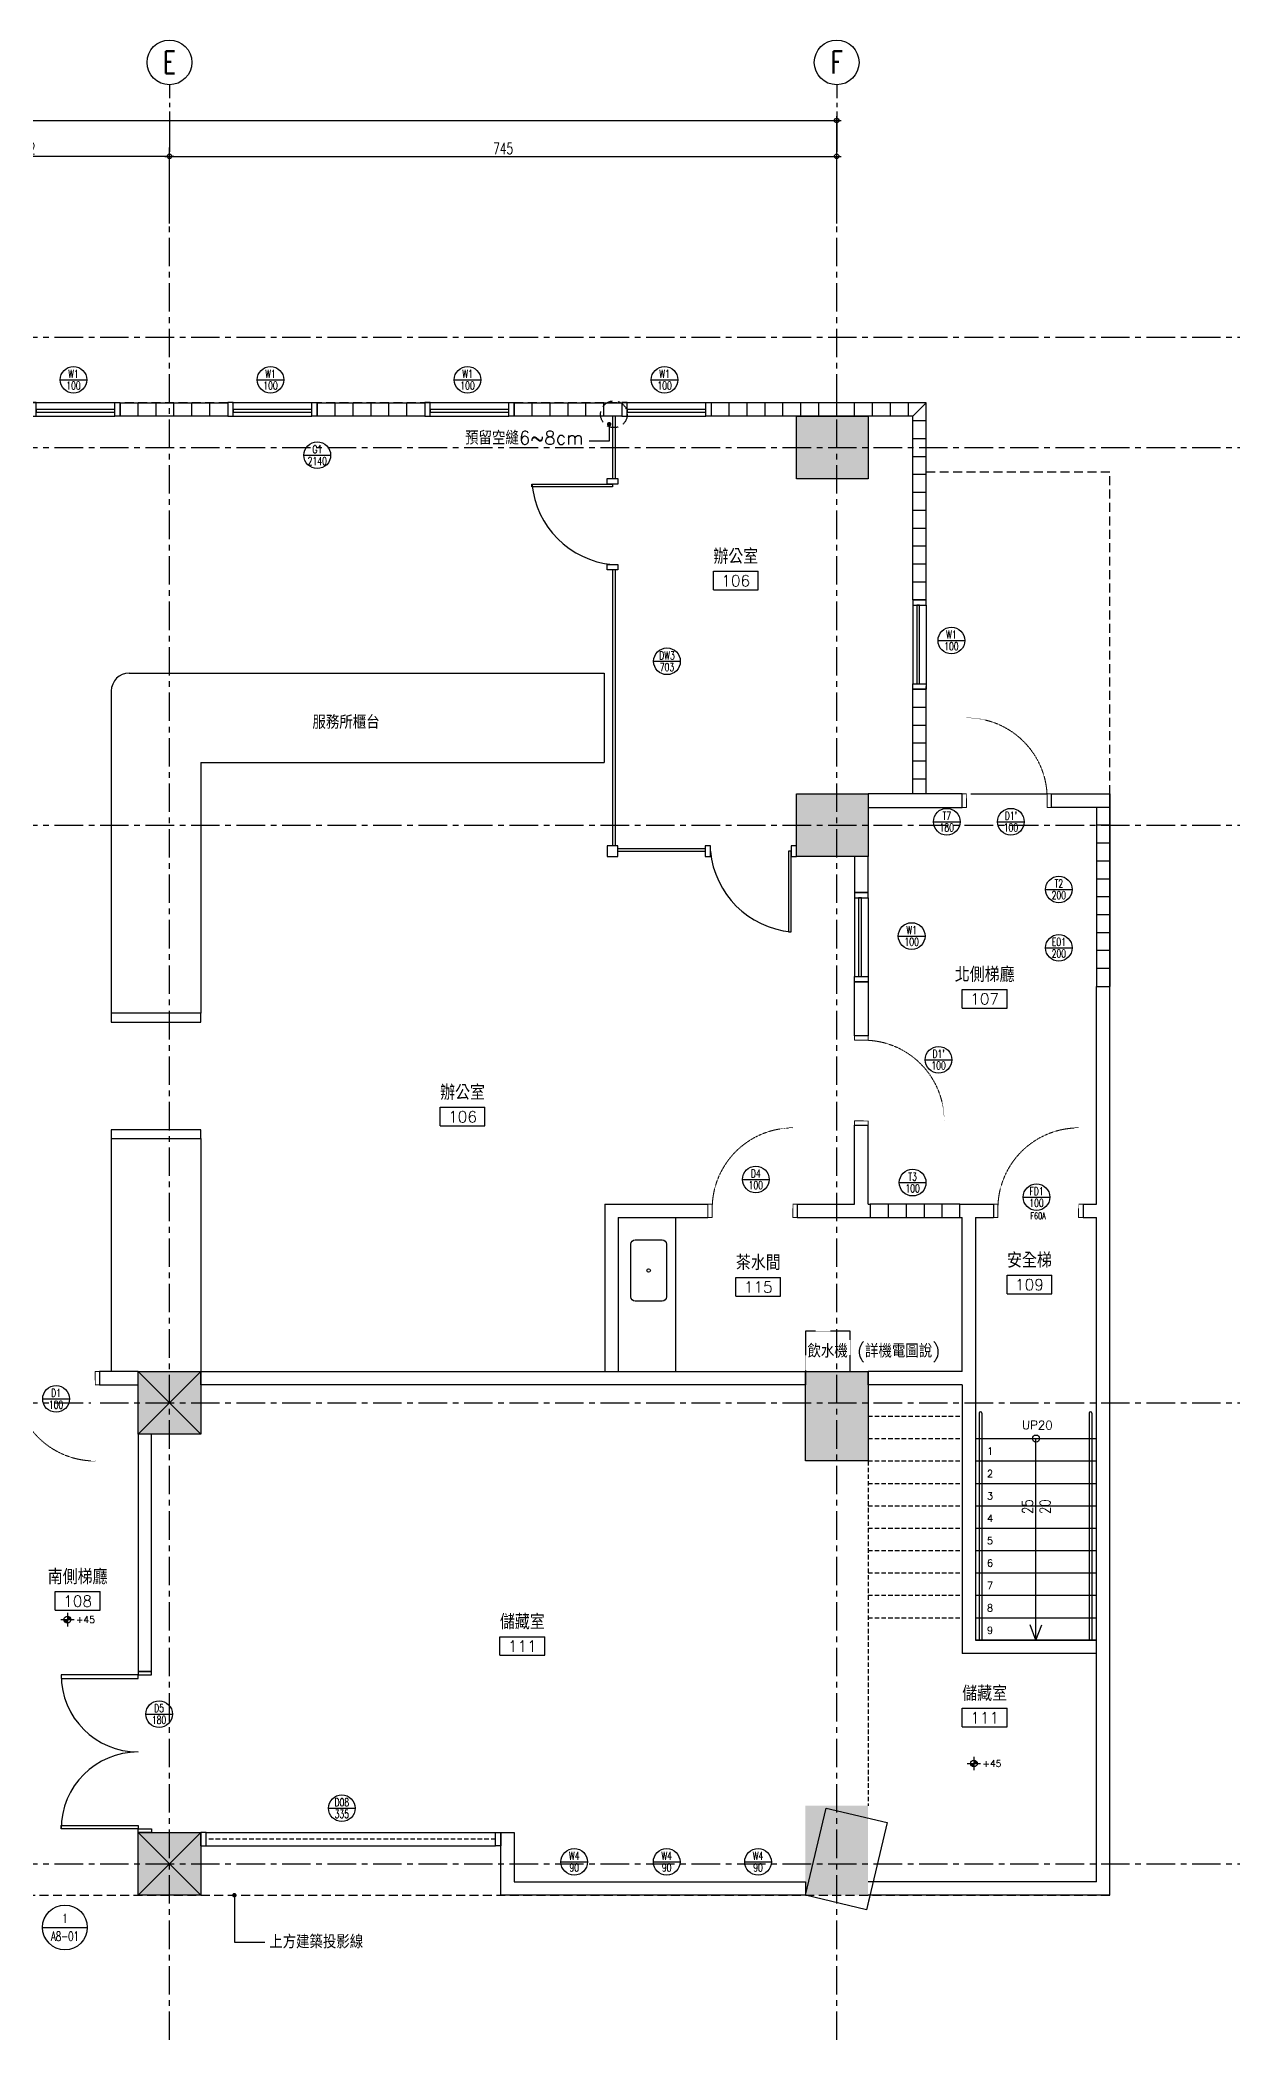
# Model space of a CAD drawing. Header units: millimetres. Extents: x -336 to 3195, y -197 to 2037.
# Drawn here: x 1855 to 3195, y -197 to 2037 of the extents above; entities that cross this region are included whole.
import ezdxf
from ezdxf.enums import TextEntityAlignment as Align

# ---------------------------------------------------------------- set-up
doc = ezdxf.new("R2010")
doc.units = ezdxf.units.MM
doc.set_wipeout_variables(frame=1)
for name, pattern in [('1', [0.375, 0.25, -0.125]), ('CENTER', [50.8, 31.75, -6.35, 6.35, -6.35]), ('DASHED', [0.75, 0.5, -0.25]), ('HIDDEN', [0.375, 0.25, -0.125])]:
    doc.linetypes.add(name, pattern=pattern)
for name, color, linetype in [('0-50', 7, 'Continuous'), ('COR', 1, 'Continuous'), ('DIM(高程)-50', 2, 'Continuous'), ('DIM1', 3, 'Continuous'), ('GRID', 8, 'CENTER'), ('HATCH_COL', 253, 'Continuous'), ('HID', 5, 'HIDDEN'), ('OPEN', 4, 'Continuous'), ('S-DOOR', 4, 'Continuous'), ('STAIR', 4, 'Continuous'), ('STAIR-T', 3, 'Continuous'), ('TEXT', 4, 'Continuous'), ('TEXT-50', 3, 'Continuous'), ('TOIL', 6, 'Continuous'), ('WALL', 2, 'Continuous'), ('WALL1', 2, 'Continuous'), ('WALL2', 3, 'Continuous'), ('WALL3', 4, 'Continuous'), ('空間名稱-50', 3, 'Continuous'), ('窗編文字', 11, 'Continuous')]:
    doc.layers.add(name, color=color, linetype=linetype)
doc.layers.add('A-DOOR', color=2, linetype='Continuous', lineweight=9)
doc.styles.add('AEH', font='romans', dxfattribs={"width": 0.67, "bigfont": 'china'})
doc.styles.add('C1', font='simplex.shx', dxfattribs={"width": 0.7, "bigfont": 'chineset.shx'})
doc.styles.add('CHINA', font='SIMPLEX.shx', dxfattribs={"width": 0.8, "bigfont": 'chineset.shx'})
doc.styles.add('CHINESET', font='simplex.shx', dxfattribs={"bigfont": 'CHINESET.shx'})
doc.styles.get("Standard").update_dxf_attribs({"font": 'arial.ttf'})
doc.styles.add('尺寸', font='simplex.shx', dxfattribs={"width": 0.8, "bigfont": 'china.shx'})
doc.dimstyles.new('DIMCC-50', dxfattribs={"dimscale": 50, "dimtxt": 0.25, "dimasz": 0.1, "dimexe": 0.1, "dimexo": 0.1, "dimgap": 0.05, "dimtad": 1, "dimrnd": 1e-05, "dimdsep": 46, "dimtxsty": 'C1', "dimblk1": 'Cir', "dimblk2": 'Cir', "dimsah": 1, "dimcen": 0.5, "dimclrd": 256, "dimclre": 256, "dimclrt": 2, "dimadec": 0, "dimazin": 0, "dimtfac": 1, "dimtix": 1, "dimtmove": 2, "dimatfit": 3, "dimldrblk": 'DOT', "dimfxl": 1, "dimtolj": 1, "dimtzin": 0, "dimarcsym": 0})

# ---------------------------------------------------------------- blocks, each defined once
blk = doc.blocks.new('_LCol001U')
for p, q in [((0, 1.5), (0, 1.2)), ((0, 1.1), (0, 1)), ((0, 0.9), (0, 0))]:
    blk.add_line(p, q)
blk.add_circle((0, 2), 0.5)
at = {"style": 'C1', "width": 0.7}
blk.add_attdef('GRID', text='', height=0.5, dxfattribs=at).set_placement((0, 2), align=Align.MIDDLE)
blk = doc.blocks.new('Cir')
blk.add_line((-1, 0), (1, 0))
blk.add_circle((0, 0), 0.5)
blk = doc.blocks.new('*D33')
at = {"layer": 'DefPoints', "color": 0, "transparency": 16777216}
for p in [(1678, 202.1), (1678, 122.1), (2000, 122.1)]:
    blk.add_point(p, dxfattribs=at)
at = {"layer": 'DIM1', "lineweight": -2, "transparency": 16777216}
for p, q in [((1678, 127.1), (1678, 207.1)), ((1995, 202.1), (1683, 202.1)), ((2000, 127.1), (2000, 207.1))]:
    blk.add_line(p, q, dxfattribs=at)
at = {"layer": 'DIM1', "lineweight": -2, "transparency": 16777216, "xscale": 5, "yscale": 5, "zscale": 5}
for p, rotation in [((1678, 202.1), 179.9999999999987), ((2000, 202.1), 359.9999999999987)]:
    blk.add_blockref('Cir', p, dxfattribs=dict(at, rotation=rotation))
at = {"layer": 'DIM1', "color": 2, "transparency": 16777216, "insert": (1839, 210.8), "char_height": 12.5, "attachment_point": 5, "style": 'C1'}
blk.add_mtext('\\A1;322', dxfattribs=at)
blk = doc.blocks.new('_Dot')
at = {"color": 0, "linetype": 'ByBlock', "lineweight": -2}
blk.add_line((-0.5, 0), (-1, 0), dxfattribs=at)
at = {"color": 0, "linetype": 'ByBlock', "const_width": 0.5}
blk.add_lwpolyline([(-0.25, 0, 1), (0.25, 0, 1)], format="xyb", close=True, dxfattribs=at)
blk = doc.blocks.new('*D34')
at = {"layer": 'DefPoints', "color": 0, "transparency": 16777216}
for p in [(2745, 202.1), (2000, 122.1), (2745, 122.1)]:
    blk.add_point(p, dxfattribs=at)
at = {"layer": 'DIM1', "lineweight": -2, "transparency": 16777216}
for p, q in [((2000, 127.1), (2000, 207.1)), ((2005, 202.1), (2740, 202.1)), ((2745, 127.1), (2745, 207.1))]:
    blk.add_line(p, q, dxfattribs=at)
at = {"layer": 'DIM1', "lineweight": -2, "transparency": 16777216, "xscale": 5, "yscale": 5, "zscale": 5, "rotation": 180}
blk.add_blockref('Cir', (2000, 202.1), dxfattribs=at)
at = {"layer": 'DIM1', "lineweight": -2, "transparency": 16777216, "xscale": 5, "yscale": 5, "zscale": 5}
blk.add_blockref('Cir', (2745, 202.1), dxfattribs=at)
at = {"layer": 'DIM1', "color": 2, "transparency": 16777216, "insert": (2372.5, 210.8), "char_height": 12.5, "attachment_point": 5, "style": 'C1'}
blk.add_mtext('\\A1;745', dxfattribs=at)
blk = doc.blocks.new('*D35')
at = {"layer": 'DefPoints', "color": 0, "transparency": 16777216}
for p in [(2745, 242.1), (0, 162.1), (2745, 162.1)]:
    blk.add_point(p, dxfattribs=at)
at = {"layer": 'DIM1', "lineweight": -2, "transparency": 16777216}
for p, q in [((0, 167.1), (0, 247.1)), ((2745, 167.1), (2745, 247.1)), ((5, 242.1), (2740, 242.1))]:
    blk.add_line(p, q, dxfattribs=at)
at = {"layer": 'DIM1', "lineweight": -2, "transparency": 16777216, "xscale": 5, "yscale": 5, "zscale": 5, "rotation": 180}
blk.add_blockref('Cir', (0, 242.1), dxfattribs=at)
at = {"layer": 'DIM1', "lineweight": -2, "transparency": 16777216, "xscale": 5, "yscale": 5, "zscale": 5}
blk.add_blockref('Cir', (2745, 242.1), dxfattribs=at)
at = {"layer": 'DIM1', "color": 2, "transparency": 16777216, "insert": (1372.5, 250.8), "char_height": 12.5, "attachment_point": 5, "style": 'C1'}
blk.add_mtext('\\A1;2745', dxfattribs=at)
blk = doc.blocks.new('*U26')
for points in [[(0, -15), (0, 0), (5, 0), (5, -15)], [(95, -15), (95, 0), (100, 0), (100, -15)]]:
    blk.add_lwpolyline(points, close=True)
at = {"color": 4, "linetype": 'HIDDEN'}
blk.add_arc((5, -5), 90, 360, 90, dxfattribs=at)
blk.add_wipeout([(5, -5), (5, 85), (9.5, 85), (9.5, -5)])
blk = doc.blocks.new('_LOPN002')
blk.add_line((1557.9, -266762.5), (1607.9, -266762.5))
blk.add_circle((1582.9, -266762.5), 25)
at = {"layer": '窗編文字', "style": '尺寸', "width": 0.7}
for tag, height, p in [('U', 15, (1582.9, -266751.4)), ('D', 15, (1582.9, -266773.3)), ('60A', 12, (1621.4, -266777.3))]:
    blk.add_attdef(tag, text='', height=height, dxfattribs=at).set_placement(p, align=Align.MIDDLE)
blk = doc.blocks.new('*U23')
at = {"color": 4}
blk.add_wipeout([(0, -15), (100, -15), (100, 0), (0, 0)], dxfattribs=at)
for points in [[(0, -15), (0, 0), (5, 0), (5, -15)], [(95, -15), (95, 0), (100, 0), (100, -15)]]:
    blk.add_lwpolyline(points, close=True)
at = {"color": 4, "linetype": 'HIDDEN'}
blk.add_arc((5, -5), 90, 360, 90, dxfattribs=at)
blk.add_wipeout([(5, -5), (5, 85), (9.5, 85), (9.5, -5)])
blk = doc.blocks.new('180D')
for points in [[(34031.8, 37108.7), (34031.8, 37104.7), (34117.8, 37104.7), (34117.8, 37108.7)], [(34117.8, 37112.7), (34117.8, 37108.7), (34132.8, 37108.7), (34132.8, 37112.7)], [(34031.8, 36936.7), (34031.8, 36940.7), (34117.8, 36940.7), (34117.8, 36936.7)], [(34117.8, 36932.7), (34117.8, 36936.7), (34132.8, 36936.7), (34132.8, 36932.7)]]:
    blk.add_lwpolyline(points, close=True)
for centre, start, end in [((34117.8, 37108.7), 180, 270), ((34117.8, 36936.7), 90, 180)]:
    blk.add_arc(centre, 86, start, end)
blk = doc.blocks.new('樓梯尺寸')
at = {"layer": 'STAIR-T'}
blk.add_line((-26, 0), (26, 0), dxfattribs=at)
at = {"layer": 'STAIR-T', "style": 'C1', "width": 0.8}
for tag, p in [('級深', (-12.7, 3.4)), ('級高', (-12.7, -18.6))]:
    blk.add_attdef(tag, p, '', height=15, dxfattribs=at)
blk = doc.blocks.new('90W')
at = {"layer": 'OPEN'}
for p, q in [((32669.8, 23427.8), (32757.8, 23427.8)), ((32669.8, 23412.8), (32757.8, 23412.8))]:
    blk.add_line(p, q, dxfattribs=at)
for points in [[(32663.8, 23427.8), (32669.8, 23427.8), (32669.8, 23412.8), (32663.8, 23412.8)], [(32669.8, 23423.3), (32757.8, 23423.3), (32757.8, 23420.3), (32669.8, 23420.3)], [(32763.8, 23427.8), (32757.8, 23427.8), (32757.8, 23412.8), (32763.8, 23412.8)]]:
    blk.add_lwpolyline(points, close=True, dxfattribs=at)
blk = doc.blocks.new('_LRNO001')
for p, q in [((-0.5, 0.212), (0.5, 0.212)), ((-0.5, -0.204), (-0.5, 0.212)), ((0.5, -0.204), (0.5, 0.212)), ((-0.5, -0.204), (0.5, -0.204))]:
    blk.add_line(p, q)
at = {"style": 'C1'}
blk.add_attdef('NAME', text='', height=0.192, dxfattribs=at).set_placement((0, 0.22, -0.353), align=Align.BOTTOM_CENTER)
blk.add_attdef('NO', text='', height=0.231, dxfattribs=at).set_placement((0, 0, -0.192), align=Align.MIDDLE)
blk = doc.blocks.new('ELE_MK')
for p, q in [((-1, 0), (1, 0)), ((0, 1), (0, -1))]:
    blk.add_line(p, q)
at = {"const_width": 0.5}
for points in [[(0, -0.25, -0.414214), (-0.25, 0, -1)], [(0, 0.25, -0.414214), (0.25, 0, -1)]]:
    blk.add_lwpolyline(points, format="xyb", dxfattribs=at)
blk.add_circle((0, 0), 0.5)
at = {"style": 'AEH', "width": 0.67, "flags": 12}
blk.add_attdef('ELETAG', text='', height=0.667, dxfattribs=at).set_placement((1.15, 0), align=Align.MIDDLE_LEFT)
blk = doc.blocks.new('SUBD_1')
blk.add_line((-0.5, 0), (0.5, 0))
blk.add_circle((0, 0), 0.5)
at = {"flags": 8}
for tag, p in [('SUBDRAW', (0, 0.1)), ('DRAWING', (0, -0.3))]:
    blk.add_attdef(tag, text='', height=0.167, dxfattribs=at).set_placement(p, align=Align.CENTER)
blk = doc.blocks.new('A$Cf1c4574d')
at = {"layer": 'GRID', "linetype": 'CENTER'}
for p, q in [((2000, -1901.698), (2000, 212.089)), ((2745, -1901.698), (2745, 212.089)), ((-211.007, 0), (3195.306, 0)), ((-211.007, -123), (3195.306, -123)), ((-211.007, -545), (3195.306, -545)), ((-211.007, -1190), (3195.306, -1190)), ((-211.007, -1705), (3195.306, -1705))]:
    blk.add_line(p, q, dxfattribs=at)
at = {"layer": 'TEXT', "xscale": 50, "yscale": 50, "zscale": 50}
for p, values in [((2000, 207.089), {'GRID': 'E'}), ((2745, 207.089), {'GRID': 'F'})]:
    blk.add_blockref('_LCol001U', p, dxfattribs=at).add_auto_attribs(values)
at = {"layer": 'DIM1'}
for p1, p2, distance, picture, middle in [((0, 162.089), (2745, 162.089), 80, '*D35', (1372.5, 250.839)), ((2000, 122.089), (1678, 122.089), -80, '*D33', (1839, 210.839)), ((2000, 122.089), (2745, 122.089), 80, '*D34', (2372.5, 210.839))]:
    dim = blk.add_aligned_dim(p1=p1, p2=p2, distance=distance, dimstyle='DIMCC-50', dxfattribs=at)
    dim.commit()
    dim.dimension.update_dxf_attribs({"geometry": picture, "text_midpoint": middle})

msp = doc.modelspace()

# ---------------------------------------------------------------- linework, layer by layer
at = {"color": 4, "linetype": '1'}
msp.add_lwpolyline([(2760.021, 595), (2710.021, 595), (2710.021, 550), (2760.021, 550)], close=True, dxfattribs=at)
at = {"layer": 'COR'}
for points in [[(2700.021, 1617), (2780.021, 1617), (2780.021, 1547), (2700.021, 1547)], [(2700.021, 1195), (2780.021, 1195), (2780.021, 1125), (2700.021, 1125)], [(1965.021, 550), (2035.021, 550), (2035.021, 480), (1965.021, 480)], [(2710.021, 550), (2780.021, 550), (2780.021, 450), (2710.021, 450)], [(2733.185, 62.28), (2801.281, 46.065), (2778.117, -51.215), (2710.021, -35)], [(1965.021, 35), (2035.021, 35), (2035.021, -35), (1965.021, -35)]]:
    msp.add_lwpolyline(points, close=True, dxfattribs=at)
at = {"layer": 'DefPoints'}
for p, q in [((1965.021, 550), (2035.021, 480)), ((2035.021, 550), (1965.021, 480)), ((1965.021, 35), (2035.021, -35)), ((2035.021, 35), (1965.021, -35))]:
    msp.add_line(p, q, dxfattribs=at)
at = {"layer": 'HID', "linetype": 'DASHED', "ltscale": 20}
msp.add_lwpolyline([(-35.016, 1740), (-35.016, 480), (1209.984, 480), (1209.984, -35), (3050, -35), (3050, 1554.5), (2845.021, 1554.5), (2845.021, 1632), (1650.442, 1632), (1650.442, 1732.5), (894.984, 1732.5), (894.984, 1740)], close=True, dxfattribs=at)
at = {"layer": 'OPEN'}
for p, q in [((1965.021, 1617), (1965.021, 1632)), ((1985.021, 1617), (1985.021, 1632)), ((2005.021, 1617), (2005.021, 1632)), ((2025.021, 1617), (2025.021, 1632)), ((2045.021, 1617), (2045.021, 1632)), ((2185.021, 1617), (2185.021, 1632)), ((2205.021, 1617), (2205.021, 1632)), ((2225.021, 1617), (2225.021, 1632)), ((2245.021, 1617), (2245.021, 1632)), ((2265.021, 1617), (2265.021, 1632)), ((2405.021, 1617), (2405.021, 1632)), ((2425.021, 1617), (2425.021, 1632)), ((2445.021, 1617), (2445.021, 1632)), ((2465.021, 1617), (2465.021, 1632)), ((2485.021, 1617), (2485.021, 1632)), ((2625.021, 1617), (2625.021, 1632)), ((2645.021, 1617), (2645.021, 1632)), ((2665.021, 1617), (2665.021, 1632)), ((2685.021, 1617), (2685.021, 1632)), ((2705.021, 1617), (2705.021, 1632)), ((2725.021, 1617), (2725.021, 1632)), ((2745.021, 1617), (2745.021, 1632)), ((2765.021, 1617), (2765.021, 1632)), ((2785.021, 1617), (2785.021, 1632)), ((2805.021, 1617), (2805.021, 1632)), ((2825.021, 1617), (2825.021, 1632)), ((2830.021, 1617), (2845.021, 1632)), ((2830.021, 1612), (2845.021, 1612)), ((2830.021, 1592), (2845.021, 1592)), ((2830.021, 1572), (2845.021, 1572)), ((2830.021, 1552), (2845.021, 1552)), ((2830.021, 1532), (2845.021, 1532)), ((2830.021, 1512), (2845.021, 1512)), ((2830.021, 1492), (2845.021, 1492)), ((2830.021, 1472), (2845.021, 1472)), ((2830.021, 1452), (2845.021, 1452)), ((2830.021, 1432), (2845.021, 1432)), ((2830.021, 1406), (2830.021, 1318)), ((2845.021, 1406), (2845.021, 1318)), ((2830.021, 1292), (2845.021, 1292)), ((2830.021, 1272), (2845.021, 1272)), ((2830.021, 1252), (2845.021, 1252)), ((2830.021, 1232), (2845.021, 1232)), ((3050, 1160), (3035, 1160)), ((3050, 1140), (3035, 1140)), ((3050, 1120), (3035, 1120)), ((3050, 1100), (3035, 1100)), ((2765.021, 1079), (2765.021, 991)), ((2780.021, 1079), (2780.021, 991)), ((3050, 1080), (3035, 1080)), ((3049.999, 1059.999), (3034.999, 1059.999)), ((3050, 1039.999), (3035, 1039.999)), ((3050, 1019.999), (3035, 1019.999)), ((3050, 999.999), (3035, 999.999)), ((2802.521, 737), (2802.521, 722)), ((2822.521, 737), (2822.521, 722)), ((2842.521, 737), (2842.521, 722)), ((2862.521, 737), (2862.521, 722)), ((2041.021, 35), (2364.021, 35)), ((2041.021, 20), (2364.021, 20))]:
    msp.add_line(p, q, dxfattribs=at)
at = {"layer": 'OPEN', "linetype": 'Continuous'}
for p, q in [((2494.684, 1617), (2494.684, 1547.173)), ((2497.684, 1617), (2497.684, 1547.173)), ((2494.684, 1445.173), (2494.684, 1137)), ((2497.684, 1445.173), (2497.684, 1137)), ((2500.684, 1134), (2598.021, 1134)), ((2500.684, 1131), (2598.021, 1131))]:
    msp.add_line(p, q, dxfattribs=at)
at = {"layer": 'OPEN', "linetype": 'DASHED', "ltscale": 10}
msp.add_line((2364.021, 27.5), (2041.021, 27.5), dxfattribs=at)
at = {"layer": 'OPEN', "linetype": 'Continuous'}
for points in [[(2488.684, 1541.173), (2488.684, 1547.173), (2500.684, 1547.173), (2500.684, 1541.173)], [(2404.684, 1538.173), (2404.684, 1541.173), (2494.684, 1541.173), (2494.684, 1538.173)], [(2488.684, 1445.173), (2488.684, 1451.173), (2500.684, 1451.173), (2500.684, 1445.173)], [(2488.684, 1125), (2500.684, 1125), (2500.684, 1137), (2488.684, 1137)], [(2598.021, 1125), (2604.021, 1125), (2604.021, 1137), (2598.021, 1137)], [(2691.021, 1041), (2694.021, 1041), (2694.021, 1131), (2691.021, 1131)], [(2694.021, 1125), (2700.021, 1125), (2700.021, 1137), (2694.021, 1137)]]:
    msp.add_lwpolyline(points, close=True, dxfattribs=at)
at = {"layer": 'OPEN'}
for points in [[(2830.021, 1412), (2830.021, 1406), (2845.021, 1406), (2845.021, 1412)], [(2834.521, 1405.989), (2834.521, 1318.002), (2837.521, 1318), (2837.521, 1405.987)], [(2830.021, 1312), (2830.021, 1318), (2845.021, 1318), (2845.021, 1312)], [(2765.021, 1085), (2765.021, 1079), (2780.021, 1079), (2780.021, 1085)], [(2769.521, 1078.989), (2769.521, 991.002), (2772.521, 991), (2772.521, 1078.987)], [(2765.021, 985), (2765.021, 991), (2780.021, 991), (2780.021, 985)], [(2035.021, 20), (2041.021, 20), (2041.021, 35), (2035.021, 35)], [(2370.021, 20), (2364.021, 20), (2364.021, 35), (2370.021, 35)]]:
    msp.add_lwpolyline(points, close=True, dxfattribs=at)
at = {"layer": 'OPEN', "linetype": 'Continuous'}
for centre in [(2504.284, 1550.773), (2703.621, 1140.6)]:
    msp.add_arc(centre, 100.061, 185.505238, 264.494762, dxfattribs=at)
at = {"layer": 'STAIR', "linetype": 'DASHED', "ltscale": 10}
for p, q in [((2780.021, 500), (2885.021, 500)), ((2780.021, 475), (2885.021, 475)), ((2780.021, 450), (2780.021, 65)), ((2780.021, 450), (2885.021, 450)), ((2780.021, 425), (2885.021, 425)), ((2780.021, 400), (2885.021, 400)), ((2780.021, 375), (2885.021, 375)), ((2780.021, 350), (2885.021, 350)), ((2780.021, 325), (2885.021, 325)), ((2780.021, 300), (2885.021, 300)), ((2780.021, 275), (2885.021, 275))]:
    msp.add_line(p, q, dxfattribs=at)
at = {"layer": 'STAIR'}
for p, q in [((2904, 503.5), (2904, 250)), ((2907, 503.5), (2907, 250)), ((3027, 503.5), (3027, 250)), ((3030, 503.5), (3030, 250)), ((2900.021, 475), (3035, 475)), ((2900.021, 450), (3035, 450)), ((2900.021, 425), (3035, 425)), ((2900.021, 375), (3035, 375)), ((2900.021, 350), (3035, 350)), ((2900.021, 325), (3035, 325)), ((2900.021, 300), (3035, 300)), ((2900.021, 275), (3035, 275))]:
    msp.add_line(p, q, dxfattribs=at)
for centre in [(2905.5, 503.5), (3028.5, 503.5)]:
    msp.add_arc(centre, 1.5, 0, 180, dxfattribs=at)
at = {"layer": 'TEXT-50'}
for p, q in [((2967.511, 250), (2967.511, 475)), ((2900.021, 400), (3035, 400)), ((2967.511, 250), (2960.964, 266.932)), ((2967.511, 250), (2974.057, 266.932))]:
    msp.add_line(p, q, dxfattribs=at)
msp.add_circle((2967.511, 475), 4, dxfattribs=at)
at = {"layer": 'TOIL', "color": 6, "ltscale": 0.1}
for p, q in [((1955.021, 1330), (2485.358, 1330)), ((2485.358, 1330), (2485.358, 1230)), ((1935.021, 1310), (1935.021, 950)), ((2035.021, 1230), (2035.021, 950)), ((2035.021, 1230), (2485.358, 1230)), ((1935.021, 810), (1935.021, 550)), ((2035.021, 810), (2035.021, 550)), ((2565.021, 722), (2565.021, 550))]:
    msp.add_line(p, q, dxfattribs=at)
at = {"layer": 'TOIL'}
msp.add_lwpolyline([(2550.021, 628.413), (2520.021, 628.413, -0.41421356), (2515.021, 633.413), (2515.021, 692, -0.41421356), (2520.021, 697), (2550.021, 697, -0.41421356), (2555.021, 692), (2555.021, 633.413, -0.41421356)], format="xyb", close=True, dxfattribs=at)
msp.add_circle((2535.021, 662.707), 2, dxfattribs=at)
at = {"layer": 'TOIL', "color": 6, "ltscale": 0.1}
msp.add_arc((1955.021, 1310), 20, 90, 180, dxfattribs=at)
at = {"layer": 'WALL'}
for p, q in [((3035, 737), (3035, 980)), ((3035, 980), (3050, 980)), ((3050, -35), (3050, 980)), ((2486.021, 737), (2601.021, 737)), ((2486.021, 737), (2486.021, 550)), ((2501.021, 722), (2601.021, 722)), ((2501.021, 722), (2501.021, 550)), ((2601.021, 737), (2601.021, 722)), ((2701.021, 737), (2765.021, 737)), ((2701.021, 737), (2701.021, 722)), ((2701.021, 722), (2782.521, 722)), ((2780.021, 737), (2782.521, 737)), ((2782.521, 737), (2782.521, 722)), ((2882.521, 722), (2882.521, 737)), ((2882.521, 737), (2920.021, 737)), ((2882.521, 722), (2885.021, 722)), ((2885.021, 550), (2885.021, 722)), ((2900.021, 722), (2900.021, 250)), ((2900.021, 722), (2920.021, 722)), ((2920.021, 737), (2920.021, 722)), ((3035, -20), (3035, 722)), ((2885.021, 550), (2780.021, 550)), ((2780.021, 535), (2780.021, 550)), ((2885.021, 535), (2780.021, 535)), ((2885.021, 535), (2885.021, 235)), ((3035, 250), (2900.021, 250)), ((2900.021, 250), (3035, 250)), ((3035, 235), (2885.021, 235)), ((3035, -20), (2780.021, -20)), ((2781.592, -36.623), (2778.117, -51.215)), ((3050, -35), (2780.021, -35))]:
    msp.add_line(p, q, dxfattribs=at)
msp.add_lwpolyline([(2830.021, 1195), (2780.021, 1195), (2780.021, 1180), (2885.021, 1180), (2885.021, 1195), (2845.021, 1195), (2845.021, 1195), (2830.021, 1195), (2830.021, 1195)], dxfattribs=at)
for points in [[(2765.021, 1085), (2780.021, 1085), (2780.021, 1125), (2765.021, 1125)], [(2035.021, 550), (2710.021, 550), (2710.021, 535), (2035.021, 535)], [(1965.021, 215), (1980.021, 215), (1980.021, 480), (1965.021, 480)], [(2385.021, -20), (2710.021, -20), (2710.021, -35), (2370.021, -35), (2370.021, 35), (2385.021, 35)]]:
    msp.add_lwpolyline(points, close=True, dxfattribs=at)
at = {"layer": 'WALL1', "linetype": 'Continuous'}
msp.add_line((3035, 980), (3050, 980), dxfattribs=at)
at = {"layer": 'WALL2'}
for points in [[(1935.021, 940), (2035.021, 940), (2035.021, 950), (1935.021, 950)], [(1935.021, 810), (2035.021, 810), (2035.021, 820), (1935.021, 820)]]:
    msp.add_lwpolyline(points, close=True, dxfattribs=at)
at = {"layer": 'WALL2', "linetype": '1', "ltscale": 50}
msp.add_circle((2496.253, 1619.083), 14.93, dxfattribs=at)
at = {"layer": 'WALL3'}
for p, q in [((2845.021, 1632), (2605.021, 1632)), ((2605.021, 1632), (2605.021, 1617)), ((2830.021, 1617), (2605.021, 1617)), ((2882.521, 737), (2782.521, 737)), ((2782.521, 722), (2882.521, 722))]:
    msp.add_line(p, q, dxfattribs=at)
at = {"layer": 'WALL3', "linetype": 'Continuous'}
for p, q in [((2845.021, 1412), (2845.021, 1632)), ((2830.021, 1412), (2830.021, 1617)), ((2830.021, 1412), (2845.021, 1412)), ((2830.021, 1195), (2830.021, 1315)), ((2830.021, 1312), (2845.021, 1312)), ((2845.021, 1195), (2845.021, 1315)), ((2830.021, 1212), (2845.021, 1212)), ((2890.021, 1195), (2980.021, 1195)), ((3050, -20), (3050, 1195)), ((3035, 1180), (3035, 980)), ((3050, 1180), (3050, 980)), ((2765.021, 1085), (2780.021, 1085)), ((2765.021, 985), (2780.021, 985)), ((2035.021, 20), (2035.021, 35)), ((2370.021, 20), (2370.021, 35))]:
    msp.add_line(p, q, dxfattribs=at)
at = {"layer": 'WALL3'}
for points in [[(1945.021, 1632), (2065.021, 1632), (2065.021, 1617), (1945.021, 1617)], [(2165.021, 1632), (2285.021, 1632), (2285.021, 1617), (2165.021, 1617)], [(2385.021, 1632), (2505.021, 1632), (2505.021, 1617), (2385.021, 1617)]]:
    msp.add_lwpolyline(points, close=True, dxfattribs=at)

# ---------------------------------------------------------------- block references
at = {"layer": '0-50'}
msp.add_blockref('A$Cf1c4574d', (0, 1705), dxfattribs=at)
at = {"layer": 'DIM(高程)-50'}
ref = msp.add_blockref('ELE_MK', (1886.04, 272.806, -9.615), dxfattribs=dict(at, xscale=7.5, yscale=7.5, zscale=7.5))
ref.add_attrib('ELETAG', '+45', dxfattribs={"layer": '0', "height": 7.5, "style": 'C1', "flags": 12}).set_placement((1895.602, 272.806, -9.615), align=Align.MIDDLE_LEFT)
ref = msp.add_blockref('ELE_MK', (2898.217, 112.08), dxfattribs=dict(at, xscale=7.5, yscale=7.5, zscale=7.5))
ref.add_attrib('ELETAG', '+45', dxfattribs={"layer": '0', "height": 7.5, "style": 'C1', "flags": 12}).set_placement((2907.78, 112.08), align=Align.MIDDLE_LEFT)
at = {"layer": 'OPEN', "xscale": -1, "rotation": 180}
for p in [(-30818.791, 25044.839), (-30598.791, 25044.839), (-30378.791, 25044.839), (-30158.791, 25044.839)]:
    msp.add_blockref('90W', p, dxfattribs=at)
at = {"layer": 'OPEN'}
msp.add_blockref('180D', (-32152.747, -36897.698), dxfattribs=at)
at = {"layer": 'S-DOOR'}
ref = msp.add_blockref('_LOPN002', (949.825, 160579.911), dxfattribs=dict(at, xscale=0.5957446808507162, yscale=0.5957446808507162, zscale=0.5957446808507162))
ref.add_attrib('U', 'W1', dxfattribs={"layer": '窗編文字', "color": 0, "height": 8.9362, "style": 'C1', "width": 0.7}).set_placement((1892.821, 1664.206), align=Align.MIDDLE)
ref.add_attrib('D', '100', dxfattribs={"layer": '窗編文字', "color": 0, "height": 8.9362, "style": 'C1', "width": 0.7}).set_placement((1892.821, 1651.144), align=Align.MIDDLE)
ref = msp.add_blockref('_LOPN002', (1169.825, 160579.911), dxfattribs=dict(at, xscale=0.5957446808507162, yscale=0.5957446808507162, zscale=0.5957446808507162))
ref.add_attrib('U', 'W1', dxfattribs={"layer": '窗編文字', "color": 0, "height": 8.9362, "style": 'C1', "width": 0.7}).set_placement((2112.821, 1664.206), align=Align.MIDDLE)
ref.add_attrib('D', '100', dxfattribs={"layer": '窗編文字', "color": 0, "height": 8.9362, "style": 'C1', "width": 0.7}).set_placement((2112.821, 1651.144), align=Align.MIDDLE)
ref = msp.add_blockref('_LOPN002', (1389.825, 160579.911), dxfattribs=dict(at, xscale=0.5957446808507162, yscale=0.5957446808507162, zscale=0.5957446808507162))
ref.add_attrib('U', 'W1', dxfattribs={"layer": '窗編文字', "color": 0, "height": 8.9362, "style": 'C1', "width": 0.7}).set_placement((2332.821, 1664.206), align=Align.MIDDLE)
ref.add_attrib('D', '100', dxfattribs={"layer": '窗編文字', "color": 0, "height": 8.9362, "style": 'C1', "width": 0.7}).set_placement((2332.821, 1651.144), align=Align.MIDDLE)
ref = msp.add_blockref('_LOPN002', (1609.825, 160579.911), dxfattribs=dict(at, xscale=0.5957446808507162, yscale=0.5957446808507162, zscale=0.5957446808507162))
ref.add_attrib('U', 'W1', dxfattribs={"layer": '窗編文字', "color": 0, "height": 8.9362, "style": 'C1', "width": 0.7}).set_placement((2552.821, 1664.206), align=Align.MIDDLE)
ref.add_attrib('D', '100', dxfattribs={"layer": '窗編文字', "color": 0, "height": 8.9362, "style": 'C1', "width": 0.7}).set_placement((2552.821, 1651.144), align=Align.MIDDLE)
ref = msp.add_blockref('_LOPN002', (1222.025, 160495.629), dxfattribs=dict(at, xscale=0.5957446808507162, yscale=0.5957446808507162, zscale=0.5957446808507162))
ref.add_attrib('U', 'G1', dxfattribs={"layer": '窗編文字', "color": 0, "height": 8.9362, "style": 'C1', "width": 0.7}).set_placement((2165.021, 1579.924), align=Align.MIDDLE)
ref.add_attrib('D', '2140', dxfattribs={"layer": '窗編文字', "color": 0, "height": 8.9362, "style": 'C1', "width": 0.7}).set_placement((2165.021, 1566.862), align=Align.MIDDLE)
ref = msp.add_blockref('_LOPN002', (1930.059, 160288.656), dxfattribs=dict(at, xscale=0.5957446808507162, yscale=0.5957446808507162, zscale=0.5957446808507162))
ref.add_attrib('U', 'W1', dxfattribs={"layer": '窗編文字', "color": 0, "height": 8.9362, "style": 'C1', "width": 0.7}).set_placement((2873.055, 1372.951), align=Align.MIDDLE)
ref.add_attrib('D', '100', dxfattribs={"layer": '窗編文字', "color": 0, "height": 8.9362, "style": 'C1', "width": 0.7}).set_placement((2873.055, 1359.889), align=Align.MIDDLE)
ref = msp.add_blockref('_LOPN002', (1612.507, 160265.475), dxfattribs=dict(at, xscale=0.5957446808507162, yscale=0.5957446808507162, zscale=0.5957446808507162))
ref.add_attrib('U', 'DW3', dxfattribs={"layer": '窗編文字', "color": 0, "height": 8.9362, "style": 'C1', "width": 0.7}).set_placement((2555.503, 1349.77), align=Align.MIDDLE)
ref.add_attrib('D', '703', dxfattribs={"layer": '窗編文字', "color": 0, "height": 8.9362, "style": 'C1', "width": 0.7}).set_placement((2555.503, 1336.708), align=Align.MIDDLE)
ref = msp.add_blockref('_LOPN002', (2050.031, 160010.705), dxfattribs=dict(at, xscale=0.5957446808507162, yscale=0.5957446808507162, zscale=0.5957446808507162))
ref.add_attrib('U', 'T2', dxfattribs={"layer": '窗編文字', "color": 0, "height": 8.9362, "style": 'C1', "width": 0.7}).set_placement((2993.027, 1095), align=Align.MIDDLE)
ref.add_attrib('D', '200', dxfattribs={"layer": '窗編文字', "color": 0, "height": 8.9362, "style": 'C1', "width": 0.7}).set_placement((2993.027, 1081.938), align=Align.MIDDLE)
ref = msp.add_blockref('_LOPN002', (1885.705, 159958.64), dxfattribs=dict(at, xscale=0.5957446808507162, yscale=0.5957446808507162, zscale=0.5957446808507162))
ref.add_attrib('U', 'W1', dxfattribs={"layer": '窗編文字', "color": 0, "height": 8.9362, "style": 'C1', "width": 0.7}).set_placement((2828.701, 1042.935), align=Align.MIDDLE)
ref.add_attrib('D', '100', dxfattribs={"layer": '窗編文字', "color": 0, "height": 8.9362, "style": 'C1', "width": 0.7}).set_placement((2828.701, 1029.874), align=Align.MIDDLE)
ref = msp.add_blockref('_LOPN002', (2050.031, 159945.486), dxfattribs=dict(at, xscale=0.5957446808507162, yscale=0.5957446808507162, zscale=0.5957446808507162))
ref.add_attrib('U', 'E01', dxfattribs={"layer": '窗編文字', "color": 0, "height": 8.9362, "style": 'C1', "width": 0.7}).set_placement((2993.027, 1029.781), align=Align.MIDDLE)
ref.add_attrib('D', '200', dxfattribs={"layer": '窗編文字', "color": 0, "height": 8.9362, "style": 'C1', "width": 0.7}).set_placement((2993.027, 1016.719), align=Align.MIDDLE)
ref = msp.add_blockref('_LOPN002', (1886.777, 159683.254), dxfattribs=dict(at, xscale=0.5957446808507162, yscale=0.5957446808507162, zscale=0.5957446808507162))
ref.add_attrib('U', 'T3', dxfattribs={"layer": '窗編文字', "color": 0, "height": 8.9362, "style": 'C1', "width": 0.7}).set_placement((2829.773, 767.549), align=Align.MIDDLE)
ref.add_attrib('D', '100', dxfattribs={"layer": '窗編文字', "color": 0, "height": 8.9362, "style": 'C1', "width": 0.7}).set_placement((2829.773, 754.487), align=Align.MIDDLE)
ref = msp.add_blockref('_LOPN002', (1045.393, 159089.608), dxfattribs=dict(at, xscale=0.5957446808507162, yscale=0.5957446808507162, zscale=0.5957446808507162))
ref.add_attrib('U', 'D5', dxfattribs={"layer": '窗編文字', "color": 0, "height": 8.9362, "style": 'C1', "width": 0.7}).set_placement((1988.389, 173.903), align=Align.MIDDLE)
ref.add_attrib('D', '180', dxfattribs={"layer": '窗編文字', "color": 0, "height": 8.9362, "style": 'C1', "width": 0.7}).set_placement((1988.389, 160.841), align=Align.MIDDLE)
ref = msp.add_blockref('_LOPN002', (1249.466, 158984.487), dxfattribs=dict(at, xscale=0.5957446808507162, yscale=0.5957446808507162, zscale=0.5957446808507162))
ref.add_attrib('U', 'D08', dxfattribs={"layer": '窗編文字', "color": 0, "height": 8.9362, "style": 'C1', "width": 0.7}).set_placement((2192.462, 68.782), align=Align.MIDDLE)
ref.add_attrib('D', '335', dxfattribs={"layer": '窗編文字', "color": 0, "height": 8.9362, "style": 'C1', "width": 0.7}).set_placement((2192.462, 55.72), align=Align.MIDDLE)
ref = msp.add_blockref('_LOPN002', (1508.957, 158924.591), dxfattribs=dict(at, xscale=0.5957446808507162, yscale=0.5957446808507162, zscale=0.5957446808507162))
ref.add_attrib('U', 'W4', dxfattribs={"layer": '窗編文字', "color": 0, "height": 8.9362, "style": 'C1', "width": 0.7}).set_placement((2451.952, 8.886), align=Align.MIDDLE)
ref.add_attrib('D', '90', dxfattribs={"layer": '窗編文字', "color": 0, "height": 8.9362, "style": 'C1', "width": 0.7}).set_placement((2451.952, -4.176), align=Align.MIDDLE)
ref = msp.add_blockref('_LOPN002', (1612.162, 158924.591), dxfattribs=dict(at, xscale=0.5957446808507162, yscale=0.5957446808507162, zscale=0.5957446808507162))
ref.add_attrib('U', 'W4', dxfattribs={"layer": '窗編文字', "color": 0, "height": 8.9362, "style": 'C1', "width": 0.7}).set_placement((2555.158, 8.886), align=Align.MIDDLE)
ref.add_attrib('D', '90', dxfattribs={"layer": '窗編文字', "color": 0, "height": 8.9362, "style": 'C1', "width": 0.7}).set_placement((2555.158, -4.176), align=Align.MIDDLE)
ref = msp.add_blockref('_LOPN002', (1714.168, 158924.591), dxfattribs=dict(at, xscale=0.5957446808507162, yscale=0.5957446808507162, zscale=0.5957446808507162))
ref.add_attrib('U', 'W4', dxfattribs={"layer": '窗編文字', "color": 0, "height": 8.9362, "style": 'C1', "width": 0.7}).set_placement((2657.164, 8.886), align=Align.MIDDLE)
ref.add_attrib('D', '90', dxfattribs={"layer": '窗編文字', "color": 0, "height": 8.9362, "style": 'C1', "width": 0.7}).set_placement((2657.164, -4.176), align=Align.MIDDLE)
at = {"layer": 'TEXT-50'}
ref = msp.add_blockref('樓梯尺寸', (2967.511, 399), dxfattribs=dict(at, rotation=90))
ref.add_attrib('級深', '25', dxfattribs={"layer": 'STAIR-T', "height": 12, "rotation": 90, "style": 'C1', "width": 0.8}).set_placement((2964.135, 399), align=Align.CENTER)
ref.add_attrib('級高', '20', dxfattribs={"layer": 'STAIR-T', "height": 12, "rotation": 90, "style": 'C1', "width": 0.8}).set_placement((2983.635, 399), align=Align.CENTER)
ref = msp.add_blockref('SUBD_1', (1883.257, -71.017), dxfattribs=dict(at, xscale=50, yscale=50, zscale=50))
ref.add_attrib('DRAWING', 'A8-01', dxfattribs={"layer": '0', "height": 10.4167, "style": 'AEH', "width": 0.67, "flags": 8}).set_placement((1883.257, -86.017), align=Align.CENTER)
ref.add_attrib('SUBDRAW', '1', dxfattribs={"layer": '0', "height": 10.417, "style": 'AEH', "width": 0.67, "flags": 8}).set_placement((1883.257, -66.017), align=Align.CENTER)
at = {"layer": '空間名稱-50'}
ref = msp.add_blockref('_LRNO001', (2632.293, 1433.082, -9.615), dxfattribs=dict(at, xscale=50, yscale=50, zscale=50))
ref.add_attrib('NO', '106', dxfattribs={"layer": '0', "height": 12.5, "style": 'CHINESET'}).set_placement((2632.293, 1433.082, -19.231), align=Align.MIDDLE)
ref.add_attrib('NAME', '辦公室', dxfattribs={"layer": '0', "height": 16.6667, "style": 'CHINESET'}).set_placement((2632.293, 1446.946, -9.615), align=Align.BOTTOM_CENTER)
ref = msp.add_blockref('_LRNO001', (2910.223, 966.067, -9.615), dxfattribs=dict(at, xscale=50, yscale=50, zscale=50))
ref.add_attrib('NO', '107', dxfattribs={"layer": '0', "height": 12.5, "style": 'CHINESET'}).set_placement((2910.223, 966.067, -19.231), align=Align.MIDDLE)
ref.add_attrib('NAME', '北側梯廳', dxfattribs={"layer": '0', "height": 16.6667, "style": 'CHINESET'}).set_placement((2910.223, 979.931, -9.615), align=Align.BOTTOM_CENTER)
ref = msp.add_blockref('_LRNO001', (2327.218, 834.426, -9.615), dxfattribs=dict(at, xscale=50, yscale=50, zscale=50))
ref.add_attrib('NO', '106', dxfattribs={"layer": '0', "height": 12.5, "style": 'CHINESET'}).set_placement((2327.218, 834.426, -19.231), align=Align.MIDDLE)
ref.add_attrib('NAME', '辦公室', dxfattribs={"layer": '0', "height": 16.6667, "style": 'CHINESET'}).set_placement((2327.218, 848.29, -9.615), align=Align.BOTTOM_CENTER)
ref = msp.add_blockref('_LRNO001', (2657.415, 644.261, -9.615), dxfattribs=dict(at, xscale=50, yscale=50, zscale=50))
ref.add_attrib('NO', '115', dxfattribs={"layer": '0', "height": 12.5, "style": 'CHINESET'}).set_placement((2657.415, 644.261, -19.231), align=Align.MIDDLE)
ref.add_attrib('NAME', '茶水間', dxfattribs={"layer": '0', "height": 16.6667, "style": 'CHINESET'}).set_placement((2657.415, 658.125, -9.615), align=Align.BOTTOM_CENTER)
ref = msp.add_blockref('_LRNO001', (2960.223, 646.92, 9.615), dxfattribs=dict(at, xscale=50, yscale=50, zscale=50))
ref.add_attrib('NO', '109', dxfattribs={"layer": '0', "height": 12.5, "style": 'CHINESET'}).set_placement((2960.223, 646.92), align=Align.MIDDLE)
ref.add_attrib('NAME', '安全梯', dxfattribs={"layer": '0', "height": 16.6667, "style": 'CHINESET'}).set_placement((2960.223, 660.784, 9.615), align=Align.BOTTOM_CENTER)
ref = msp.add_blockref('_LRNO001', (1897.452, 293.453, -9.615), dxfattribs=dict(at, xscale=50, yscale=50, zscale=50))
ref.add_attrib('NO', '108', dxfattribs={"layer": '0', "height": 12.5, "style": 'CHINESET'}).set_placement((1897.452, 293.453, -19.231), align=Align.MIDDLE)
ref.add_attrib('NAME', '南側梯廳', dxfattribs={"layer": '0', "height": 16.6667, "style": 'CHINESET'}).set_placement((1897.452, 307.317, -9.615), align=Align.BOTTOM_CENTER)
ref = msp.add_blockref('_LRNO001', (2393.996, 243.175, -9.615), dxfattribs=dict(at, xscale=50, yscale=50, zscale=50))
ref.add_attrib('NO', '111', dxfattribs={"layer": '0', "height": 12.5, "style": 'CHINESET'}).set_placement((2393.996, 243.175, -19.231), align=Align.MIDDLE)
ref.add_attrib('NAME', '儲藏室', dxfattribs={"layer": '0', "height": 16.6667, "style": 'CHINESET'}).set_placement((2393.996, 257.039, -9.615), align=Align.BOTTOM_CENTER)
ref = msp.add_blockref('_LRNO001', (2910.223, 163.186, -9.615), dxfattribs=dict(at, xscale=50, yscale=50, zscale=50))
ref.add_attrib('NO', '111', dxfattribs={"layer": '0', "height": 12.5, "style": 'CHINESET'}).set_placement((2910.223, 163.186, -19.231), align=Align.MIDDLE)
ref.add_attrib('NAME', '儲藏室', dxfattribs={"layer": '0', "height": 16.6667, "style": 'CHINESET'}).set_placement((2910.223, 177.05, -9.615), align=Align.BOTTOM_CENTER)

# ---------------------------------------------------------------- texts
at = {"layer": 'TEXT-50', "style": 'CHINESET'}
for s, height, p in [('預留空縫6~8cm', 15, (2330.109, 1585.256)), ('服務所櫃台', 15, (2159.646, 1267.718)), ('飲水機 (詳機電圖說)', 15, (2712.39, 565.41)), ('1', 8, (2912.862, 456.94)), ('2', 8, (2912.862, 431.94)), ('3', 8, (2912.862, 406.94)), ('4', 8, (2912.862, 381.94)), ('5', 8, (2912.862, 356.94)), ('6', 8, (2912.862, 331.94)), ('7', 8, (2912.862, 306.94)), ('8', 8, (2912.862, 281.94)), ('9', 8, (2912.862, 256.94)), ('上方建築投影線', 15, (2111.32, -94.431))]:
    msp.add_text(s, height=height, dxfattribs=at).set_placement(p)
at = {"layer": 'TEXT-50', "style": 'CHINA'}
msp.add_text('UP20', height=9.6, rotation=359.589604, dxfattribs=at).set_placement((2951.892, 485.466))

# ---------------------------------------------------------------- leaders
at = {"layer": 'TEXT-50'}
for points in [[(2490.991, 1607.976), (2490.991, 1588.976), (2468.538, 1588.976)], [(2072.467, -35), (2072.467, -87.539), (2106.47, -87.539)]]:
    msp.add_leader(points, dimstyle='DIMCC-50', dxfattribs=at)

# ---------------------------------------------------------------- next in the draw order: block references
at = {"layer": 'A-DOOR'}
msp.add_blockref('*U26', (2885.021, 1195), dxfattribs=at)
at = {"layer": 'A-DOOR', "xscale": -1, "rotation": 270}
msp.add_blockref('*U26', (2780.021, 825), dxfattribs=at)
at = {"layer": 'A-DOOR', "xscale": -1}
msp.add_blockref('*U26', (3020.021, 737), dxfattribs=at)

# ---------------------------------------------------------------- next in the draw order: hatches: boundary and pattern name
at = {"layer": 'HATCH_COL'}
h = msp.add_hatch(color=256, dxfattribs=at)
h.dxf.hatch_style = 1
h.paths.add_polyline_path([(-34.979, 1740), (35.021, 1740), (35.021, 1670), (-34.979, 1670)])
h.paths.add_polyline_path([(825.021, 1740), (895.021, 1740), (895.021, 1670), (825.021, 1670)])
h.paths.add_polyline_path([(825.021, 1195), (895.021, 1195), (895.021, 1125), (825.021, 1125)])
h.paths.add_polyline_path([(-34.979, 1195), (35.021, 1195), (35.021, 1125), (-34.979, 1125)])
h.paths.add_polyline_path([(-34.979, 550), (35.021, 550), (35.021, 480), (-34.979, 480)])
h.paths.add_polyline_path([(825.021, 550), (895.021, 550), (895.021, 480), (825.021, 480)])
h.paths.add_polyline_path([(1210.021, 550), (1280.021, 550), (1280.021, 480), (1210.021, 480)])
h.paths.add_polyline_path([(1210.021, 35), (1280.021, 35), (1280.021, -35), (1210.021, -35)])
h.paths.add_polyline_path([(1643.021, 25), (1713.021, 25), (1713.021, -35), (1643.021, -35)])
h.paths.add_polyline_path([(1965.021, 35), (2035.021, 35), (2035.021, -35), (1965.021, -35)])
h.paths.add_polyline_path([(1643.021, 550), (1713.021, 550), (1713.021, 480), (1643.021, 480)])
h.paths.add_polyline_path([(1965.021, 550), (2035.021, 550), (2035.021, 480), (1965.021, 480)])
h.paths.add_polyline_path([(1643.021, 1195), (1723.021, 1195), (1723.021, 1125), (1643.021, 1125)])
h.paths.add_polyline_path([(1643.021, 1617), (1723.021, 1617), (1723.021, 1547), (1643.021, 1547)])
h.paths.add_polyline_path([(2700.021, 1617), (2780.021, 1617), (2780.021, 1547), (2700.021, 1547)])
h.paths.add_polyline_path([(2700.021, 1195), (2780.021, 1195), (2780.021, 1125), (2700.021, 1125)])
h.paths.add_polyline_path([(2710.021, 550), (2780.021, 550), (2780.021, 450), (2710.021, 450)])
h.paths.add_polyline_path([(2710.021, 65), (2780.021, 65), (2780.021, -35), (2710.021, -35)])

# ---------------------------------------------------------------- next in the draw order: linework, layer by layer
at = {"layer": 'WALL'}
for p, q in [((2765.021, 825), (2780.021, 825)), ((2765.021, 737), (2765.021, 825)), ((2780.021, 737), (2780.021, 825)), ((3020.021, 737), (3035, 737)), ((3020.021, 737), (3020.021, 722)), ((3020.021, 722), (3035, 722))]:
    msp.add_line(p, q, dxfattribs=at)
for points in [[(2985.021, 1195), (3050, 1195), (3050, 1180), (2985.021, 1180)], [(2765.021, 985), (2780.021, 985), (2780.021, 925), (2765.021, 925)]]:
    msp.add_lwpolyline(points, close=True, dxfattribs=at)

# ---------------------------------------------------------------- next in the draw order: block references
at = {"layer": 'S-DOOR'}
ref = msp.add_blockref('_LOPN002', (1924.904, 160086.327), dxfattribs=dict(at, xscale=0.5957446808507162, yscale=0.5957446808507162, zscale=0.5957446808507162))
ref.add_attrib('U', 'T7', dxfattribs={"layer": '窗編文字', "color": 0, "height": 8.9362, "style": 'C1', "width": 0.7}).set_placement((2867.9, 1170.622), align=Align.MIDDLE)
ref.add_attrib('D', '180', dxfattribs={"layer": '窗編文字', "color": 0, "height": 8.9362, "style": 'C1', "width": 0.7}).set_placement((2867.9, 1157.56), align=Align.MIDDLE)
ref = msp.add_blockref('_LOPN002', (1996.525, 160086.327), dxfattribs=dict(at, xscale=0.5957446808507162, yscale=0.5957446808507162, zscale=0.5957446808507162))
ref.add_attrib('U', "D1'", dxfattribs={"layer": '窗編文字', "color": 0, "height": 8.9362, "style": 'C1', "width": 0.7}).set_placement((2939.521, 1170.622), align=Align.MIDDLE)
ref.add_attrib('D', '100', dxfattribs={"layer": '窗編文字', "color": 0, "height": 8.9362, "style": 'C1', "width": 0.7}).set_placement((2939.521, 1157.56), align=Align.MIDDLE)
ref = msp.add_blockref('_LOPN002', (1915.748, 159820.472), dxfattribs=dict(at, xscale=0.5957446808507162, yscale=0.5957446808507162, zscale=0.5957446808507162))
ref.add_attrib('U', "D1'", dxfattribs={"layer": '窗編文字', "color": 0, "height": 8.9362, "style": 'C1', "width": 0.7}).set_placement((2858.744, 904.767), align=Align.MIDDLE)
ref.add_attrib('D', '100', dxfattribs={"layer": '窗編文字', "color": 0, "height": 8.9362, "style": 'C1', "width": 0.7}).set_placement((2858.744, 891.705), align=Align.MIDDLE)
ref = msp.add_blockref('_LOPN002', (2025.095, 159666.995), dxfattribs=dict(at, xscale=0.5957446808507162, yscale=0.5957446808507162, zscale=0.5957446808507162))
ref.add_attrib('60A', 'F60A', dxfattribs={"layer": '窗編文字', "color": 0, "height": 7.1489, "style": 'C1', "width": 0.7}).set_placement((2969.896, 723.789), align=Align.MIDDLE)
ref.add_attrib('U', 'FD1', dxfattribs={"layer": '窗編文字', "color": 0, "height": 8.9362, "style": 'C1', "width": 0.7}).set_placement((2968.091, 751.29), align=Align.MIDDLE)
ref.add_attrib('D', '100', dxfattribs={"layer": '窗編文字', "color": 0, "height": 8.9362, "style": 'C1', "width": 0.7}).set_placement((2968.091, 738.228), align=Align.MIDDLE)

# ---------------------------------------------------------------- next in the draw order: block references
at = {"layer": 'A-DOOR', "xscale": -1}
msp.add_blockref('*U23', (2701.021, 737), dxfattribs=at)
at = {"layer": 'A-DOOR', "rotation": 180}
msp.add_blockref('*U26', (1922.021, 535), dxfattribs=at)

# ---------------------------------------------------------------- next in the draw order: linework, layer by layer
at = {"layer": 'WALL'}
msp.add_lwpolyline([(1922.021, 535), (1965.021, 535), (1965.021, 550), (1922.021, 550)], close=True, dxfattribs=at)

# ---------------------------------------------------------------- next in the draw order: block references
at = {"layer": 'S-DOOR'}
ref = msp.add_blockref('_LOPN002', (1711.652, 159686.822), dxfattribs=dict(at, xscale=0.5957446808507162, yscale=0.5957446808507162, zscale=0.5957446808507162))
ref.add_attrib('U', 'D4', dxfattribs={"layer": '窗編文字', "color": 0, "height": 8.9362, "style": 'C1', "width": 0.7}).set_placement((2654.648, 771.117), align=Align.MIDDLE)
ref.add_attrib('D', '100', dxfattribs={"layer": '窗編文字', "color": 0, "height": 8.9362, "style": 'C1', "width": 0.7}).set_placement((2654.648, 758.055), align=Align.MIDDLE)
ref = msp.add_blockref('_LOPN002', (930.348, 159441.643), dxfattribs=dict(at, xscale=0.5957446808507162, yscale=0.5957446808507162, zscale=0.5957446808507162))
ref.add_attrib('U', 'D1', dxfattribs={"layer": '窗編文字', "color": 0, "height": 8.9362, "style": 'C1', "width": 0.7}).set_placement((1873.344, 525.938), align=Align.MIDDLE)
ref.add_attrib('D', '100', dxfattribs={"layer": '窗編文字', "color": 0, "height": 8.9362, "style": 'C1', "width": 0.7}).set_placement((1873.344, 512.876), align=Align.MIDDLE)

doc.saveas('drawing.dxf')
